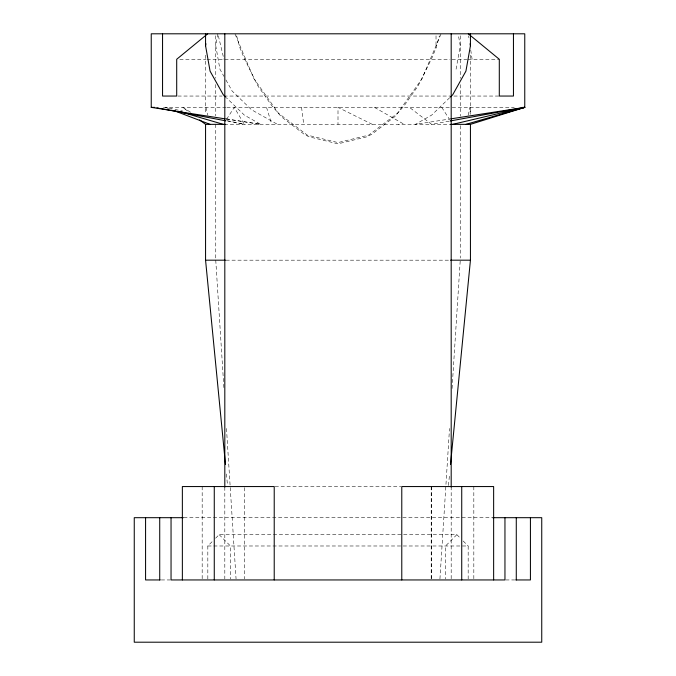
<?xml version="1.0" encoding="UTF-8"?>
<svg xmlns="http://www.w3.org/2000/svg" width="676" height="676" viewBox="0 0 676 676"><rect width="100%" height="100%" fill="white"/><g stroke="black" fill="none" stroke-linecap="round" stroke-linejoin="round"><path stroke-width="0.51" stroke-dasharray="3.38 2.54" d="M439.941 578.893L449.523 428.474M452.067 388.506L460.246 260.184M448.467 485.512L449.591 473.986M217.875 33.8L215.754 45.748L219.92 69.189L223.933 76.363M456.08 69.189L460.246 45.748L458.48 35.794M468.113 115.368L470.065 107.374L470.217 114.362M236.634 35.828L239.972 48.004L244.357 58.575L257.962 86.013L271.786 105.65L281.402 116.804L303.727 133.924L308.704 136.704L338 143.844L367.296 136.704L372.273 133.924L394.598 116.804L404.214 105.65L418.038 86.013L431.643 58.575L436.028 48.004L439.366 35.828M440.929 34.121L422.044 78.754L397.429 113.289L368.758 135.09L338 142.585L307.242 135.09L278.571 113.289L253.956 78.754L235.071 34.121M226.587 119.255L234.242 107.374L244.357 124.35L226.857 121.038M207.828 578.918L207.828 545.988L212.779 541.037M215.61 538.206L219.151 534.665L456.849 534.665L460.39 538.206M456.849 534.665L445.535 545.988L445.535 578.918M449.684 97.699L431.643 115.114L415.394 124.35L449.768 119.018M398.527 124.35L399.119 124.35M449.236 121.148L431.643 124.35L409.47 107.374M179.799 59.268L205.994 59.268M207.05 59.268L450.013 59.268M452.058 59.268L466.837 59.268M467.893 59.268L499.294 59.268M177.94 96.051L222.125 96.051M223.942 96.051L450.013 96.051M453.875 96.051L500.088 96.051M163.516 107.374L225.852 107.374M226.899 107.374L451.196 107.374M452.244 107.374L514.275 107.374M224.364 124.35L450.588 124.35M226.029 260.184L449.971 260.184M275.115 486.559L400.885 486.559M183.754 517.689L492.246 517.689M207.828 545.988L468.172 545.988L468.172 578.918M161.268 579.949L170.251 579.949M505.749 579.949L514.732 579.949M226.232 119.018L260.606 124.35L244.357 115.114L226.316 97.699M226.384 118.858L260.606 124.35M167.394 108.109L165.451 107.374L182.875 111.126M226.933 120.607L244.357 124.35M165.451 107.374L171.434 109.132M225.945 79.954L232.13 91.023L251.556 109.782L277.473 124.35M372.273 124.35L338 107.374L338 124.35M374.436 107.374L404.214 124.35M190.657 112.3L182.714 107.374L188.638 111.777M463.221 541.037L468.172 545.988M219.151 534.665L230.465 545.988L230.465 578.918M441.758 107.374L449.413 119.255M266.53 107.374L271.786 124.35M205.935 107.374L207.887 115.368M218.365 35.836L223.942 59.268M468.612 35.836L468.916 37.873M470.741 50.1L472.11 59.268M301.564 107.374L303.727 124.35M226.409 473.986L227.533 485.512M215.754 260.184L223.933 388.506M226.477 428.474L236.059 578.893M473.825 486.559L473.825 578.893M470.437 55.178L470.437 113.872M460.246 35.794L460.246 78.332M460.246 84.644L460.246 116.171M460.246 125.635L460.246 258.08M451.188 486.559L451.188 578.893M436.028 35.828L436.028 48.004M431.381 486.559L431.381 578.893M431.204 486.559L431.204 578.893M244.619 487.616L244.619 578.893M224.812 487.168L224.812 578.893M215.754 35.794L215.754 78.239M215.754 84.525L215.754 115.968M215.754 124.35L215.754 258.071M205.563 55.178L205.563 113.872M202.175 486.559L202.175 578.893"/><path stroke-width="1.01" d="M450.503 464.556L470.437 260.184L470.437 124.35L524.762 107.374L524.762 33.8L151.238 33.8L151.238 107.374L225.192 118.858M225.564 96.972L223.308 94.801L210.075 71.141L205.563 45.748L205.918 43.754M470.437 33.8L470.437 45.748L465.925 71.141L452.692 94.801L450.436 96.972M207.693 33.8L176.706 59.268L176.706 96.051L162.553 96.051L162.553 33.8M465.925 124.35L524.762 107.374L522.666 107.374M452.692 124.35L524.762 107.374L450.808 118.858M450.267 120.953L524.762 107.374M151.238 107.374L154.821 107.374M199.64 119.948L205.563 124.35L225.412 124.35M450.588 124.35L470.437 124.35M205.563 124.35L205.563 260.184L225.412 260.184M450.588 260.184L470.437 260.184M183.373 517.689L134.254 517.689L134.254 642.2L541.746 642.2L541.746 517.689L492.627 517.689M160.22 579.949L145.577 579.949L145.577 517.689M515.78 579.949L530.423 579.949L530.423 517.689M156.883 107.763L158.944 108.152M160.998 108.549L225.835 120.843M180.416 111.768L223.308 124.35M174.18 110.695L210.075 124.35M468.307 33.8L499.294 59.268L499.294 96.051L513.447 96.051L513.447 33.8M470.082 43.754L470.437 45.748M205.563 260.184L225.497 464.556M516.278 517.689L516.278 579.949M504.955 517.689L504.955 579.949L171.045 579.949L171.045 517.689M493.641 579.949L493.641 486.559L401.781 486.559L401.781 579.949M461.733 486.559L461.733 579.949M451.188 33.8L451.188 487.168M274.219 579.949L274.219 486.559L182.359 486.559L182.359 579.949M224.812 33.8L224.812 487.168M214.267 486.559L214.267 579.949M205.563 33.8L205.563 45.748M159.722 517.689L159.722 579.949"/></g></svg>
